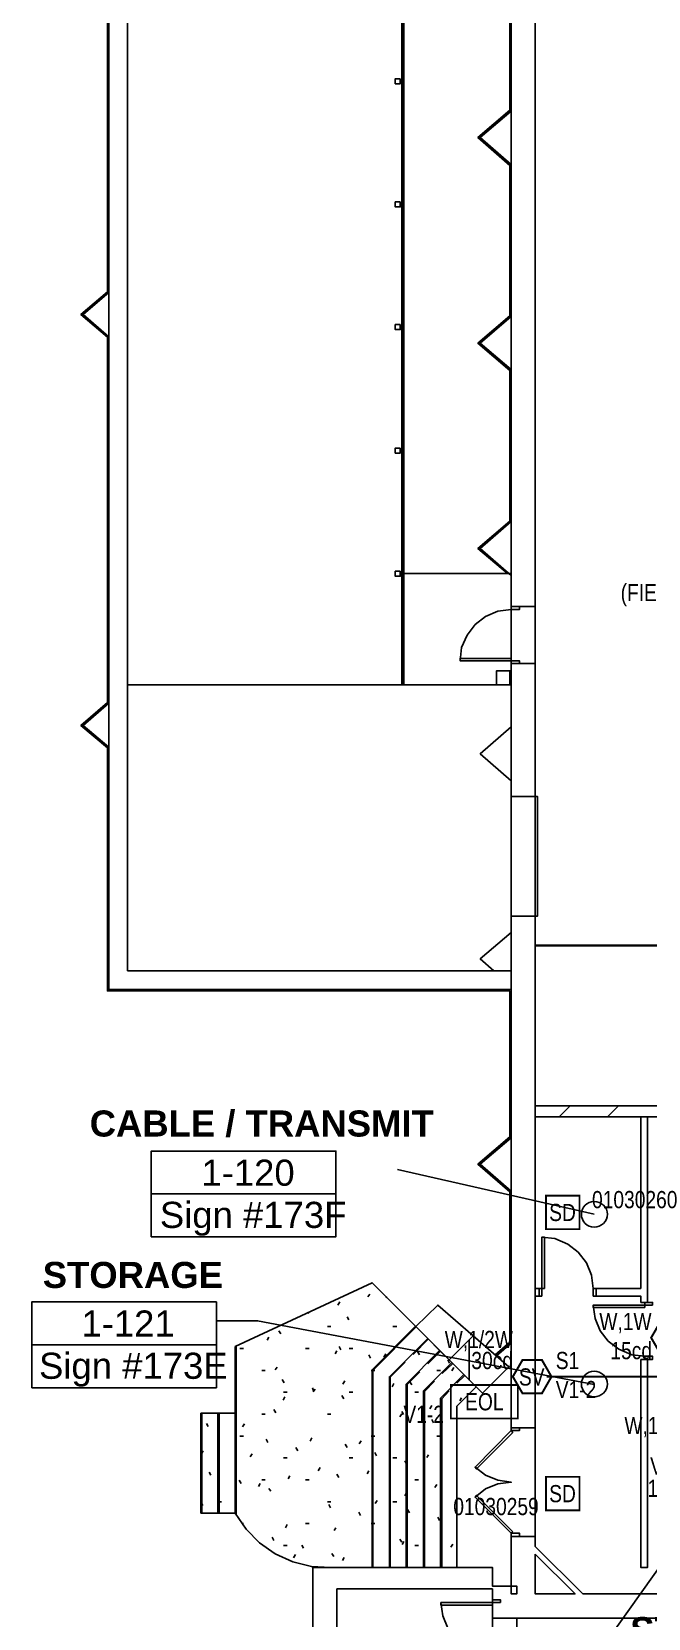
# Model space of a CAD drawing. Header units: inches. Extents: x 8199 to 15931, y 7617 to 15423.
# Drawn here: x 8402 to 8832, y 8976 to 10085 of the extents above; entities that cross this region are included whole.
import ezdxf
from ezdxf.enums import TextEntityAlignment as Align

# ---------------------------------------------------------------- set-up
doc = ezdxf.new("R2010")
doc.units = ezdxf.units.IN
doc.header["$LTSCALE"] = 0.25
doc.header["$MEASUREMENT"] = 0
for name, color, linetype in [('BACKGROUND', 8, 'Continuous'), ('CL-TEXT', 3, 'Continuous'), ('CONDUIT', 6, 'Continuous'), ('EOL', 1, 'Continuous'), ('SMOKE DETECTOR', 1, 'Continuous'), ('SPEAKER STROBE', 1, 'Continuous')]:
    doc.layers.add(name, color=color, linetype=linetype)
doc.styles.add('Arial', font='arial.ttf', dxfattribs={"width": 0.8})
doc.styles.add('PDF Arial', font='arial.ttf')
doc.styles.add('PDF Arial Bold', font='arialbd.ttf')

# ---------------------------------------------------------------- blocks, each defined once
blk = doc.blocks.new('G4-S7VM')
at = {"layer": 'SPEAKER STROBE', "const_width": 1.46}
blk.add_lwpolyline([(13.8, 0.2), (7.1, 11.9), (-6.4, 11.9), (-13.2, 0.2), (-6.4, -11.5), (7.1, -11.5)], close=True, dxfattribs=at)
at = {"layer": 'SPEAKER STROBE', "style": 'Arial', "width": 0.8}
blk.add_text('SV', height=12, dxfattribs=at).set_placement((0, 0), align=Align.MIDDLE)
for tag, p in [('W', (-12.9, 11.5)), ('CANDELA', (-12.6, -8.8)), ('1/2W', (-12.6, -29.2))]:
    blk.add_attdef(tag, text='', height=12, dxfattribs=at).set_placement(p, align=Align.MIDDLE_RIGHT)
for tag, p in [('Speaker_Circuit', (16.8, 11.5)), ('Visual_Circuit', (16.8, -8.8))]:
    blk.add_attdef(tag, text='', height=12, dxfattribs=at).set_placement(p, align=Align.MIDDLE_LEFT)
blk = doc.blocks.new('SIGA-PD')
at = {"layer": 'SMOKE DETECTOR', "const_width": 1.3}
blk.add_lwpolyline([(-11.5, -11.7), (-11.5, 11.7), (11.9, 11.7), (11.9, -11.7)], close=True, dxfattribs=at)
at = {"layer": 'SMOKE DETECTOR', "style": 'Arial', "width": 0.8}
blk.add_text('SD', height=12, dxfattribs=at).set_placement((0, 0), align=Align.MIDDLE)
for tag, p in [('ADDRESS', (20.6, 9)), ('ZONE', (20.6, -8.6))]:
    blk.add_attdef(tag, text='', height=12, dxfattribs=at).set_placement(p, align=Align.MIDDLE_LEFT)
blk.add_attdef('SUBSCRIPT', text='', height=12, dxfattribs=at).set_placement((-16.6, -9), align=Align.MIDDLE_RIGHT)
blk = doc.blocks.new('EOLR')
at = {"layer": 'EOL', "const_width": 1.25}
blk.add_lwpolyline([(-23.4, 11.7), (23.4, 11.7), (23.4, -11.7), (-23.4, -11.7)], close=True, dxfattribs=at)
at = {"layer": 'EOL', "style": 'Arial', "width": 0.8}
blk.add_text('EOL', height=12, dxfattribs=at).set_placement((0, 0), align=Align.MIDDLE)
for tag, p in [('CIRCUIT#', (28.6, 10.9)), ('EOL_VALUE', (28.9, -9.4))]:
    blk.add_attdef(tag, text='', height=12, dxfattribs=at).set_placement(p, align=Align.MIDDLE_LEFT)

msp = doc.modelspace()

# ---------------------------------------------------------------- linework, layer by layer
at = {"layer": 'BACKGROUND'}
for points in [[(8736.7, 9428.6), (8468.7, 9428.6), (8468.7, 9638.8), (8468.7, 11033.3), (8466.5, 11033.3), (8466.5, 11138.7), (8468.7, 11138.7), (8468.7, 11033.3), (8455.7, 11033.3), (8455.7, 9638.8), (8455.7, 9428.6), (8455.7, 9415.5), (8736.7, 9415.5), (8455.7, 9415.5), (8454.7, 9414.6)], [(8735.7, 9312.6), (8735.7, 9414.6), (8454.7, 9414.6), (8454.7, 9584.4), (8436.2, 9600), (8454.7, 9615.9), (8454.7, 9871.1), (8436.2, 9887), (8454.7, 9902.9), (8454.7, 10157.8), (8436.2, 10173.7), (8454.7, 10189.7), (8454.7, 10444.9), (8436.2, 10460.8), (8454.7, 10476.7), (8454.7, 10731.6), (8455.7, 10731.9)], [(8735.7, 10279.5), (8661.8, 10279.5), (8661.8, 10136.2), (8734.1, 10136.2), (8661.8, 10136.2), (8661.8, 9706.1), (8736.7, 9706.1), (8736.7, 9638.2), (8726.5, 9638.2), (8726.5, 9628.3), (8661.8, 9628.3), (8661.8, 9706.1), (8736.7, 9706.1)], [(8753.5, 10163.2), (8753.5, 9683.1), (8736.7, 9683.1), (8742.4, 9683.1), (8742.4, 9680.9), (8736.7, 9680.9)], [(8454.7, 10157.8), (8455.7, 10158.5), (8455.7, 9902.3)], [(8661.1, 9628.3), (8660.8, 9628.3), (8660.5, 9628.3), (8660.8, 9628.3), (8661.1, 9628.3), (8661.5, 9628.3), (8661.5, 9706.1), (8660.2, 9706.1), (8660.2, 10136.2), (8661.5, 10136.2), (8661.5, 9706.1), (8661.5, 10136.2), (8660.2, 10136.2), (8660.2, 9706.1), (8661.5, 9706.1)], [(8660.2, 9706.1), (8660.2, 10136.2), (8661.5, 10136.2), (8661.5, 9706.1), (8660.2, 9706.1), (8660.2, 9628.3), (8660.5, 9628.3)], [(8736.7, 10029.1), (8736.7, 10135.2), (8735.7, 10134.9), (8735.7, 10029.7)], [(8715, 10010.6), (8736.7, 10029.1), (8735.7, 10029.7), (8713.4, 10010.6)], [(8736.7, 9991.8), (8715, 10010.6), (8713.4, 10010.6), (8735.7, 9991.2)], [(8736.7, 9885.7), (8736.7, 9991.8), (8735.7, 9991.2), (8735.7, 9886.1)], [(8454.7, 9902.9), (8455.7, 9902.3), (8437.8, 9887)], [(8436.2, 9887), (8437.8, 9887), (8455.7, 9871.4)], [(8468.7, 9892.4), (8468.7, 9881.6)], [(8715, 9866.9), (8736.7, 9885.7), (8735.7, 9886.1), (8713.4, 9866.9)], [(8454.7, 9871.1), (8455.7, 9871.4), (8455.7, 9615.6)], [(8736.7, 9848.5), (8715, 9866.9), (8713.4, 9866.9), (8735.7, 9847.8)], [(8736.7, 9742.4), (8736.7, 9848.5), (8735.7, 9847.8), (8735.7, 9742.7)], [(8715, 9723.6), (8736.7, 9742.4), (8735.7, 9742.7), (8713.4, 9723.6)], [(8724.5, 9428.6), (8715, 9436.9), (8736.7, 9455.3), (8736.7, 9561.4), (8715, 9580.2), (8736.7, 9599), (8736.7, 9704.8), (8715, 9723.6), (8713.4, 9723.6), (8734.1, 9706.1)], [(8660.5, 9706.1), (8660.5, 9706.1)], [(8660.5, 9706.1), (8660.8, 9706.1), (8661.1, 9706.1)], [(8661.1, 9706.1), (8661.1, 9706.1)], [(8701, 9645.2), (8701.9, 9654.5), (8705.8, 9663.1), (8711.5, 9670.4), (8718.8, 9676.1), (8727.4, 9679.9), (8736.7, 9680.9), (8736.7, 9683.1)], [(8736.7, 9643.3), (8736.7, 9645.2), (8742.4, 9645.2), (8742.4, 9643.3), (8736.7, 9643.3), (8753.5, 9643.3), (8753.5, 9550.3), (8736.7, 9550.3)], [(8735.7, 9638.2), (8735.7, 9628.3)], [(8753.5, 9446.4), (8753.5, 9466.8), (8736.7, 9466.8), (8736.7, 9428.6), (8468.7, 9428.6), (8468.7, 9628.3), (8736.7, 9628.3), (8736.7, 9466.8)], [(8660.2, 9628.3), (8660.2, 9628.3)], [(8660.2, 9628.3), (8660.2, 9628.3)], [(8660.2, 9628.3), (8660.2, 9628.3)], [(8660.5, 9628.3), (8660.5, 9628.3)], [(8660.5, 9628.3), (8660.5, 9628.3)], [(8661.1, 9628.3), (8661.1, 9628.3)], [(8661.1, 9628.3), (8661.1, 9628.3)], [(8661.5, 9628.3), (8661.5, 9628.3)], [(8661.5, 9628.3), (8661.5, 9628.3)], [(8661.5, 9628.3), (8661.5, 9628.3)], [(8454.7, 9615.9), (8455.7, 9615.6), (8437.8, 9600)], [(8436.2, 9600), (8437.8, 9600), (8455.7, 9584.7)], [(8454.7, 9584.4), (8455.7, 9584.7), (8455.7, 9415.5)], [(8736.7, 9109.4), (8736.7, 9107.4), (8742.4, 9107.4), (8742.4, 9109.4), (8736.7, 9109.4), (8753.5, 9109.4), (8753.5, 9201.4), (8756.1, 9201.4), (8758, 9201.4), (8758, 9206.8), (8756.1, 9206.8), (8753.5, 9206.8), (8753.5, 9326.6), (8753.5, 9334.3), (8753.5, 9446.1)], [(8736.7, 9312), (8736.7, 9415.5)], [(9499.3, 9326.6), (8753.5, 9326.6), (8753.5, 9334.3), (9507, 9334.3)], [(8770.1, 9326.6), (8777.8, 9334.3)], [(8803.9, 9326.6), (8811.5, 9334.3)], [(8715, 9293.5), (8736.7, 9312), (8735.7, 9312.6), (8713.4, 9293.5)], [(8794.6, 9258.5), (8657.3, 9289.7)], [(8736.7, 9274.7), (8715, 9293.5), (8713.4, 9293.5), (8735.7, 9274.1)], [(8736.7, 9168.6), (8736.7, 9274.7), (8735.7, 9274.1), (8735.7, 9169.2)], [(8758, 9242.5), (8767.2, 9241.6), (8776.2, 9237.7), (8783.5, 9232), (8789.2, 9224.7), (8792.7, 9216.1), (8794, 9206.8)], [(8531.8, 9119.6), (8543.9, 9119.6), (8543.9, 9166.1), (8639.5, 9210.7), (8669.8, 9180.4), (8678.4, 9171.8), (8686.6, 9163.5), (8693.3, 9156.8), (8707.3, 9142.8)], [(8629, 9205.6), (8629, 9205.6)], [(8637.9, 9202.7), (8636.6, 9200.8)], [(8649.7, 9200.2), (8649.4, 9200.8)], [(8595.2, 9190), (8594.9, 9189.3)], [(8616.9, 9197.3), (8615.6, 9195.1)], [(8693.3, 9156.8), (8710.2, 9173.7), (8685.4, 9195.1), (8670.1, 9180.1), (8693.3, 9156.8), (8707.3, 9170.8)], [(8794, 9195.1), (8795.3, 9185.8), (8798.8, 9177.2), (8804.5, 9169.9), (8811.8, 9164.2), (8820.8, 9160.3), (8830, 9159.4), (8830, 9157.1), (8835.4, 9157.1), (8835.4, 9159.4), (8830, 9159.4)], [(8794.6, 9139.6), (8559.5, 9184.2), (8530.8, 9184.2)], [(8575.8, 9175), (8574.5, 9177.2)], [(8608.3, 9180.1), (8610.8, 9180.1)], [(8623.2, 9184.9), (8622, 9186.8)], [(8669.8, 9180.4), (8639.5, 9149.8), (8639.5, 9011.9)], [(8654.1, 9180.1), (8656.7, 9180.1)], [(8567.5, 9172.8), (8566.2, 9170.5)], [(8617.8, 9163.8), (8616.5, 9166.1)], [(8678.4, 9171.8), (8651.6, 9145), (8651.6, 9011.9)], [(8679, 9171.5), (8668.2, 9160.6)], [(8726.5, 9159.7), (8736.7, 9168.6), (8735.7, 9169.2), (8725.5, 9160.3)], [(8547.1, 9164.8), (8549.6, 9164.8)], [(8593, 9164.8), (8595.5, 9164.8)], [(8615, 9163.2), (8613.7, 9161)], [(8623.6, 9164.8), (8626.1, 9164.8)], [(8638.5, 9158.1), (8637.3, 9160.3)], [(8649, 9161), (8647.8, 9158.7)], [(8662.7, 9155.2), (8652.2, 9144.7)], [(8686.6, 9163.5), (8663.4, 9139.9), (8663.4, 9011.9)], [(8672.6, 9160.3), (8671.3, 9162.6)], [(8695.2, 9154.9), (8675.5, 9135.2), (8675.5, 9011.9)], [(8687.3, 9162.9), (8678.4, 9154)], [(8695.9, 9154.3), (8688.5, 9147.3)], [(8693.6, 9154.6), (8692.4, 9156.8)], [(8562.4, 9149.5), (8564.9, 9149.5)], [(8573.2, 9151.7), (8571.9, 9149.8)], [(8578, 9140.9), (8576.7, 9143.1)], [(8638.8, 9149.5), (8639.5, 9149.5), (8641.4, 9149.5)], [(8672.9, 9148.5), (8664, 9139.6)], [(8684.7, 9149.5), (8687.3, 9149.5)], [(8703.5, 9146.6), (8687.3, 9130.1), (8687.3, 9011.9)], [(8696.5, 9151.4), (8695.2, 9149.2)], [(8704.2, 9146), (8698.7, 9140.6)], [(8577.7, 9134.2), (8580.2, 9134.2)], [(8598.7, 9135.2), (8597.8, 9137.4)], [(8712.1, 9138), (8698.7, 9124.6), (8698.7, 9011.9), (8687.3, 9011.9), (8675.5, 9011.9), (8663.4, 9011.9), (8651.6, 9011.9), (8639.5, 9011.9), (8615, 9011.9), (8598.1, 9011.9), (8598.1, 8745.9), (8598.1, 8729), (8671.7, 8729), (8671.7, 8745.9), (8615, 8745.9), (8615, 8996.9), (8723.6, 8996.9), (8615, 8996.9), (8615, 8915)], [(8599.7, 9136.4), (8598.4, 9134.5)], [(8619.7, 9129.7), (8618.5, 9132)], [(8620.4, 9142.2), (8619.1, 9139.9)], [(8623.6, 9134.2), (8626.1, 9134.2)], [(8654.8, 9140.3), (8653.5, 9138)], [(8667.2, 9139.3), (8665.9, 9141.5)], [(8669.4, 9134.2), (8672, 9134.2)], [(8683.1, 9141.9), (8676.1, 9134.8)], [(8693.3, 9135.2), (8688.2, 9129.7)], [(8572.3, 9119.9), (8571, 9122.1)], [(8578.6, 9131), (8577.4, 9128.8)], [(8661.5, 9118.6), (8660.2, 9120.8)], [(8681.2, 9125), (8679.9, 9122.7)], [(8701.9, 9130.4), (8700.7, 9128.2)], [(8525.1, 9110.3), (8523.8, 9112.5)], [(8532.8, 9051.4), (8531.8, 9050.1), (8531.8, 9049.8), (8543.9, 9049.8), (8543.9, 9119.6)], [(8550.3, 9112.2), (8549, 9110)], [(8562.4, 9118.9), (8564.9, 9118.9)], [(8608.3, 9118.9), (8610.8, 9118.9)], [(8660.2, 9119.2), (8658.9, 9117)], [(8682.5, 9112.9), (8681.2, 9115.1)], [(8547.1, 9103.6), (8549.6, 9103.6)], [(8566.8, 9099.2), (8565.6, 9101.4)], [(8597.4, 9102.3), (8596.2, 9100.1)], [(8631.8, 9100.4), (8630.6, 9098.2)], [(8638.8, 9103.6), (8639.5, 9103.6), (8641.4, 9103.6)], [(8684.7, 9103.6), (8687.3, 9103.6)], [(8521.6, 9093.4), (8520.3, 9091.2)], [(8555.7, 9091.2), (8554.4, 9089)], [(8577.7, 9088.3), (8580.2, 9088.3)], [(8587.6, 9093.4), (8586.3, 9095.7)], [(8622, 9095.7), (8620.7, 9097.9)], [(8623.6, 9088.3), (8626.1, 9088.3)], [(8642.7, 9089.9), (8641.4, 9092.2)], [(8654.1, 9088.3), (8656.7, 9088.3)], [(8679, 9090.6), (8677.7, 9088.6)], [(8527, 9076.2), (8525.8, 9078.5)], [(8603.2, 9081.6), (8601.9, 9079.4)], [(8616.2, 9074.6), (8615, 9076.9)], [(8637.3, 9079.4), (8636, 9077.2)], [(8663.7, 9084.2), (8663.4, 9084.5), (8662.4, 9086.4)], [(8711.5, 9060.9), (8718.8, 9066.7), (8727.4, 9070.2), (8736.7, 9071.4), (8727.4, 9072.7), (8718.8, 9076.2), (8711.5, 9082)], [(8548.1, 9070.5), (8546.8, 9072.7)], [(8561.4, 9070.5), (8560.2, 9068.3)], [(8562.4, 9073), (8564.9, 9073)], [(8568.8, 9065.1), (8567.5, 9067)], [(8582.1, 9075.9), (8580.9, 9073.7)], [(8593, 9073), (8595.5, 9073)], [(8669.4, 9073), (8672, 9073)], [(8684.7, 9069.9), (8683.4, 9067.6)], [(8884.8, 9074.6), (8786, 8936), (8810.2, 8936)], [(8521.3, 9055.2), (8520, 9057.4)], [(8531.8, 9057.7), (8531.8, 9057.7)], [(8531.8, 9057.7), (8534.4, 9057.7)], [(8608.3, 9057.7), (8610.8, 9057.7)], [(8610.5, 9053.6), (8609.2, 9055.8)], [(8643, 9058.7), (8641.7, 9056.5)], [(8654.1, 9057.7), (8656.7, 9057.7)], [(8663.7, 9064.1), (8663.4, 9063.5), (8662.4, 9061.9)], [(8543.9, 9049.8), (8551.6, 9038.6), (8560.8, 9029.1), (8571.9, 9021.4), (8584.1, 9015.7), (8597.1, 9012.5), (8610.5, 9011.9)], [(8631.5, 9048.2), (8630.2, 9050.4)], [(8665.6, 9050.1), (8664.3, 9052.3)], [(8686.6, 9044.7), (8685.4, 9046.9)], [(8548.7, 9042.5), (8549.6, 9042.5)], [(8571, 9030.7), (8569.7, 9032.9)], [(8580.2, 9041.8), (8579, 9039.6)], [(8593, 9042.5), (8595.5, 9042.5)], [(8614.3, 9039.6), (8613, 9037.7)], [(8687.6, 8987.3), (8688.9, 8978.1), (8692.4, 8969.5), (8698.1, 8961.9), (8705.4, 8956.1), (8714.4, 8952.6), (8723.6, 8951.3), (8723.6, 8949.4), (8729.3, 8949.4), (8729.3, 8951.3), (8723.6, 8951.3), (8723.6, 8976.5), (9148.9, 8976.5), (9148.9, 8993.4), (8786.7, 8993.4), (8753.5, 9026.5), (8753.5, 9033.5), (8736.7, 9033.5), (8736.7, 8993.4), (8740.5, 8993.4), (8740.5, 8998.8), (8723.6, 8998.8), (8723.6, 9011.9), (8615, 9011.9)], [(8638.8, 9042.5), (8639.5, 9042.5), (8641.4, 9042.5)], [(8577.7, 9027.2), (8580.2, 9027.2)], [(8586, 9020.8), (8584.7, 9018.6)], [(8591.7, 9025.2), (8590.4, 9027.5)], [(8612.7, 9019.5), (8611.4, 9021.7)], [(8660.2, 9029.4), (8658.9, 9031.6)], [(8661.8, 9030), (8660.5, 9027.8)], [(8669.4, 9027.2), (8672, 9027.2)], [(8695.9, 9028.1), (8694.6, 9025.9)], [(8620.1, 9018.9), (8618.8, 9016.6)], [(8723.6, 8951.3), (8723.6, 8976.5), (8723.6, 8989.2), (8723.6, 8996.9)], [(8740.5, 8976.5), (8740.5, 8937.3)]]:
    msp.add_lwpolyline(points, dxfattribs=at)
at = {"layer": 'BACKGROUND', "ltscale": 3.353333}
msp.add_lwpolyline([(8736.7, 10324.1), (8736.7, 9109.4)], dxfattribs=at)
at = {"layer": 'BACKGROUND', "ltscale": 3.206667}
msp.add_lwpolyline([(8753.5, 10306.3), (8753.5, 9033.5)], dxfattribs=at)
at = {"layer": 'BACKGROUND'}
for points in [[(8659.2, 10051.7), (8659.2, 10048.2), (8655.7, 10048.2), (8655.7, 10051.7)], [(8659.2, 9965.7), (8659.2, 9962.2), (8655.7, 9962.2), (8655.7, 9965.7)], [(8659.2, 9880), (8659.2, 9876.5), (8655.7, 9876.5), (8655.7, 9880)], [(8659.2, 9793.7), (8659.2, 9790.2), (8655.7, 9790.2), (8655.7, 9793.7)], [(8659.2, 9707.7), (8659.2, 9704.2), (8655.7, 9704.2), (8655.7, 9707.7)], [(8736.7, 9646.8), (8701, 9646.8), (8701, 9645.2), (8736.7, 9645.2)], [(8753.5, 9550.3), (8755.1, 9550.3), (8755.1, 9466.8), (8753.5, 9466.8)], [(8827.1, 9197), (8827.1, 9201.4), (8795.9, 9201.4), (8794, 9201.4), (8794, 9206.8), (8795.9, 9206.8), (8795.9, 9201.4), (8795.9, 9206.8), (8827.1, 9206.8), (8827.1, 9326.6), (8831.9, 9326.6), (8831.9, 9197)], [(8485.3, 9272.8), (8485.3, 9302.7), (8614.3, 9302.7), (8614.3, 9272.8)], [(8485.3, 9242.8), (8485.3, 9272.8), (8614.3, 9272.8), (8614.3, 9242.8)], [(8759.9, 9206.8), (8759.9, 9242.5), (8758, 9242.5), (8758, 9206.8)], [(8756.1, 9206.8), (8756.1, 9201.4)], [(8401.8, 9167.3), (8401.8, 9197.3), (8530.8, 9197.3), (8530.8, 9167.3)], [(8830, 9193.5), (8794, 9193.5), (8794, 9195.1), (8830, 9195.1)], [(8835.4, 9195.1), (8835.4, 9197), (8830, 9197), (8830, 9195.1)], [(8401.8, 9137.4), (8401.8, 9167.3), (8530.8, 9167.3), (8530.8, 9137.4)], [(8735.1, 9152), (8710.2, 9173.7), (8707.3, 9170.8), (8707.3, 9142.8), (8716.6, 9133.6)], [(8827.1, 9157.1), (8827.1, 9011.9), (8831.9, 9011.9), (8831.9, 9157.1)], [(8531.8, 9049.8), (8531.8, 9119.6), (8520, 9119.6), (8520, 9049.8)], [(8737.9, 9106.2), (8712.4, 9080.7), (8711.5, 9082), (8736.7, 9107.4)], [(8737.9, 9036.7), (8712.4, 9062.2), (8711.5, 9060.9), (8736.7, 9035.8)], [(8742.4, 9033.5), (8742.4, 9035.8), (8736.7, 9035.8), (8736.7, 9033.5)], [(8753.5, 9021.1), (8781.3, 8993.4), (8753.5, 8993.4)], [(8729.3, 8987.3), (8729.3, 8989.2), (8723.6, 8989.2), (8723.6, 8987.3)], [(8723.6, 8985.4), (8687.6, 8985.4), (8687.6, 8987.3), (8723.6, 8987.3)]]:
    msp.add_lwpolyline(points, close=True, dxfattribs=at)
at = {"layer": 'BACKGROUND', "ltscale": 0.195}
msp.add_lwpolyline([(8736.7, 10029.1), (8736.7, 9706.1)], dxfattribs=at)
at = {"layer": 'BACKGROUND', "ltscale": 1.363333}
for points in [[(9499, 9446.4), (8753.5, 9446.4)], [(8753.5, 9446.1), (9499, 9446.1)]]:
    msp.add_lwpolyline(points, dxfattribs=at)
at = {"layer": 'BACKGROUND'}
for points in [[(8785.7, 9258.5, 0.415242), (8794.6, 9249.5, -0.415242)], [(8785.7, 9139.9, 0.415242), (8794.6, 9131, -0.415242)]]:
    msp.add_lwpolyline(points, format="xyb", close=True, dxfattribs=at)
at = {"layer": 'BACKGROUND', "ltscale": 0.061667}
for points in [[(8670.4, 9179.8), (8640.1, 9149.5), (8640.1, 9011.9)], [(8664, 9139.6), (8664, 9011.9)]]:
    msp.add_lwpolyline(points, dxfattribs=at)
at = {"layer": 'BACKGROUND', "ltscale": 0.063333}
for points in [[(8544.5, 9166.4), (8544.5, 9048.5)], [(8676.1, 9134.8), (8676.1, 9011.9)], [(8688.2, 9129.7), (8688.2, 9011.9)], [(8520.7, 9119.6), (8520.7, 9049.8)], [(8532.8, 9119.6), (8532.8, 9049.8)]]:
    msp.add_lwpolyline(points, dxfattribs=at)
at = {"layer": 'BACKGROUND', "ltscale": 0.075}
msp.add_lwpolyline([(8652.2, 9144.7), (8652.2, 9011.9)], dxfattribs=at)
at = {"layer": 'BACKGROUND'}
for points in [[(8785.7, 9258.5), (8785.7, 9263.6), (8789.5, 9267.4), (8794.6, 9267.4)], [(8785.7, 9258.5), (8785.7, 9263.6), (8789.5, 9267.4), (8794.6, 9267.4)], [(8794.6, 9267.4), (8799.7, 9267.4), (8803.9, 9263.6), (8803.9, 9258.5)], [(8794.6, 9267.4), (8799.7, 9267.4), (8803.9, 9263.6), (8803.9, 9258.5)], [(8803.9, 9258.5), (8803.9, 9253.7), (8799.7, 9249.5), (8794.6, 9249.5)], [(8803.9, 9258.5), (8803.9, 9253.7), (8799.7, 9249.5), (8794.6, 9249.5)], [(8785.7, 9139.9), (8785.7, 9145), (8789.5, 9148.9), (8794.6, 9148.9)], [(8785.7, 9139.9), (8785.7, 9145), (8789.5, 9148.9), (8794.6, 9148.9)], [(8794.6, 9148.9), (8799.7, 9148.9), (8803.9, 9145), (8803.9, 9139.9)], [(8794.6, 9148.9), (8799.7, 9148.9), (8803.9, 9145), (8803.9, 9139.9)], [(8803.9, 9139.9), (8803.9, 9135.2), (8799.7, 9131), (8794.6, 9131)], [(8803.9, 9139.9), (8803.9, 9135.2), (8799.7, 9131), (8794.6, 9131)]]:
    msp.add_open_spline(points, degree=3, dxfattribs=at)
at = {"layer": 'CONDUIT', "lineweight": 0, "const_width": 1.5}
msp.add_lwpolyline([(8761.5, 9145.1), (9093.5, 9145.1, -0.414214), (9099.5, 9139.1), (9099.5, 9118)], format="xyb", dxfattribs=at)

# ---------------------------------------------------------------- block references
at = {"layer": 'EOL'}
ref = msp.add_blockref('EOLR', (8717.9, 9127.6), dxfattribs=at)
ref.add_attrib('EOL_VALUE', 'V1-2', dxfattribs={"height": 12, "style": 'Arial', "width": 0.8}).set_placement((8661.4, 9118.8), align=Align.MIDDLE_LEFT)
at = {"layer": 'SMOKE DETECTOR'}
for p, values in [((8772.5, 9259.8), {'ADDRESS': '01030260'}), ((8772.5, 9063.4), {'SUBSCRIPT': '01030259'})]:
    msp.add_blockref('SIGA-PD', p, dxfattribs=at).add_auto_attribs(values)
at = {"layer": 'SPEAKER STROBE'}
msp.add_blockref('G4-S7VM', (8847.6, 9172.1), dxfattribs=at).add_auto_attribs({'W': 'W,1W', 'Speaker_Circuit': 'S1', 'Visual_Circuit': 'V1-2', 'CANDELA': '15cd'})
ref = msp.add_blockref('G4-S7VM', (8751, 9144.9), dxfattribs=at)
ref.add_attrib('W', 'W,1/2W', dxfattribs={"height": 12, "style": 'Arial', "width": 0.8}).set_placement((8737.9, 9171.1), align=Align.MIDDLE_RIGHT)
ref.add_attrib('Speaker_Circuit', 'S1', dxfattribs={"height": 12, "style": 'Arial', "width": 0.8}).set_placement((8767.8, 9156.4), align=Align.MIDDLE_LEFT)
ref.add_attrib('Visual_Circuit', 'V1-2', dxfattribs={"height": 12, "style": 'Arial', "width": 0.8}).set_placement((8767.8, 9136.1), align=Align.MIDDLE_LEFT)
ref.add_attrib('CANDELA', '30cd', dxfattribs={"height": 12, "style": 'Arial', "width": 0.8}).set_placement((8737.9, 9156.4), align=Align.MIDDLE_RIGHT)
ref = msp.add_blockref('G4-S7VM', (8876.3, 9099.4), dxfattribs=at)
ref.add_attrib('W', 'W,1/2W', dxfattribs={"height": 12, "style": 'Arial', "width": 0.8}).set_placement((8863.4, 9111), align=Align.MIDDLE_RIGHT)
ref.add_attrib('Speaker_Circuit', 'S1', dxfattribs={"height": 12, "style": 'Arial', "width": 0.8}).set_placement((8844.5, 9097), align=Align.MIDDLE_LEFT)
ref.add_attrib('Visual_Circuit', 'V1-2', dxfattribs={"height": 12, "style": 'Arial', "width": 0.8}).set_placement((8833.7, 9082.7), align=Align.MIDDLE_LEFT)
ref.add_attrib('CANDELA', '15cd', dxfattribs={"height": 12, "style": 'Arial', "width": 0.8}).set_placement((8860.9, 9067.1), align=Align.MIDDLE_RIGHT)

# ---------------------------------------------------------------- texts
at = {"layer": 'BACKGROUND', "attachment_point": 7}
for s, insert, char_height, style in [('CABLE / TRANSMIT', (8442.3, 9312.3), 18.216, 'PDF Arial Bold'), ('1-120', (8520.3, 9278.2), 18.24, 'PDF Arial'), ('Sign #173F', (8491.3, 9243.5), 18.24, 'PDF Arial'), ('STORAGE', (8409.5, 9206.8), 18.22, 'PDF Arial Bold'), ('1-121', (8436.5, 9173.1), 18.24, 'PDF Arial'), ('Sign #173E', (8406.9, 9138.1), 18.24, 'PDF Arial'), ('STUDIO C', (8819.8, 8958.7), 18.22, 'PDF Arial Bold')]:
    msp.add_mtext(s, dxfattribs=dict(at, insert=insert, char_height=char_height, style=style))
at = {"layer": 'CL-TEXT', "style": 'Arial', "width": 0.8}
msp.add_text('(FIELD VERIFY EXACT LOCATION)', height=12, dxfattribs=at).set_placement((9032.9, 9692.8), align=Align.MIDDLE_RIGHT)

doc.saveas('drawing.dxf')
